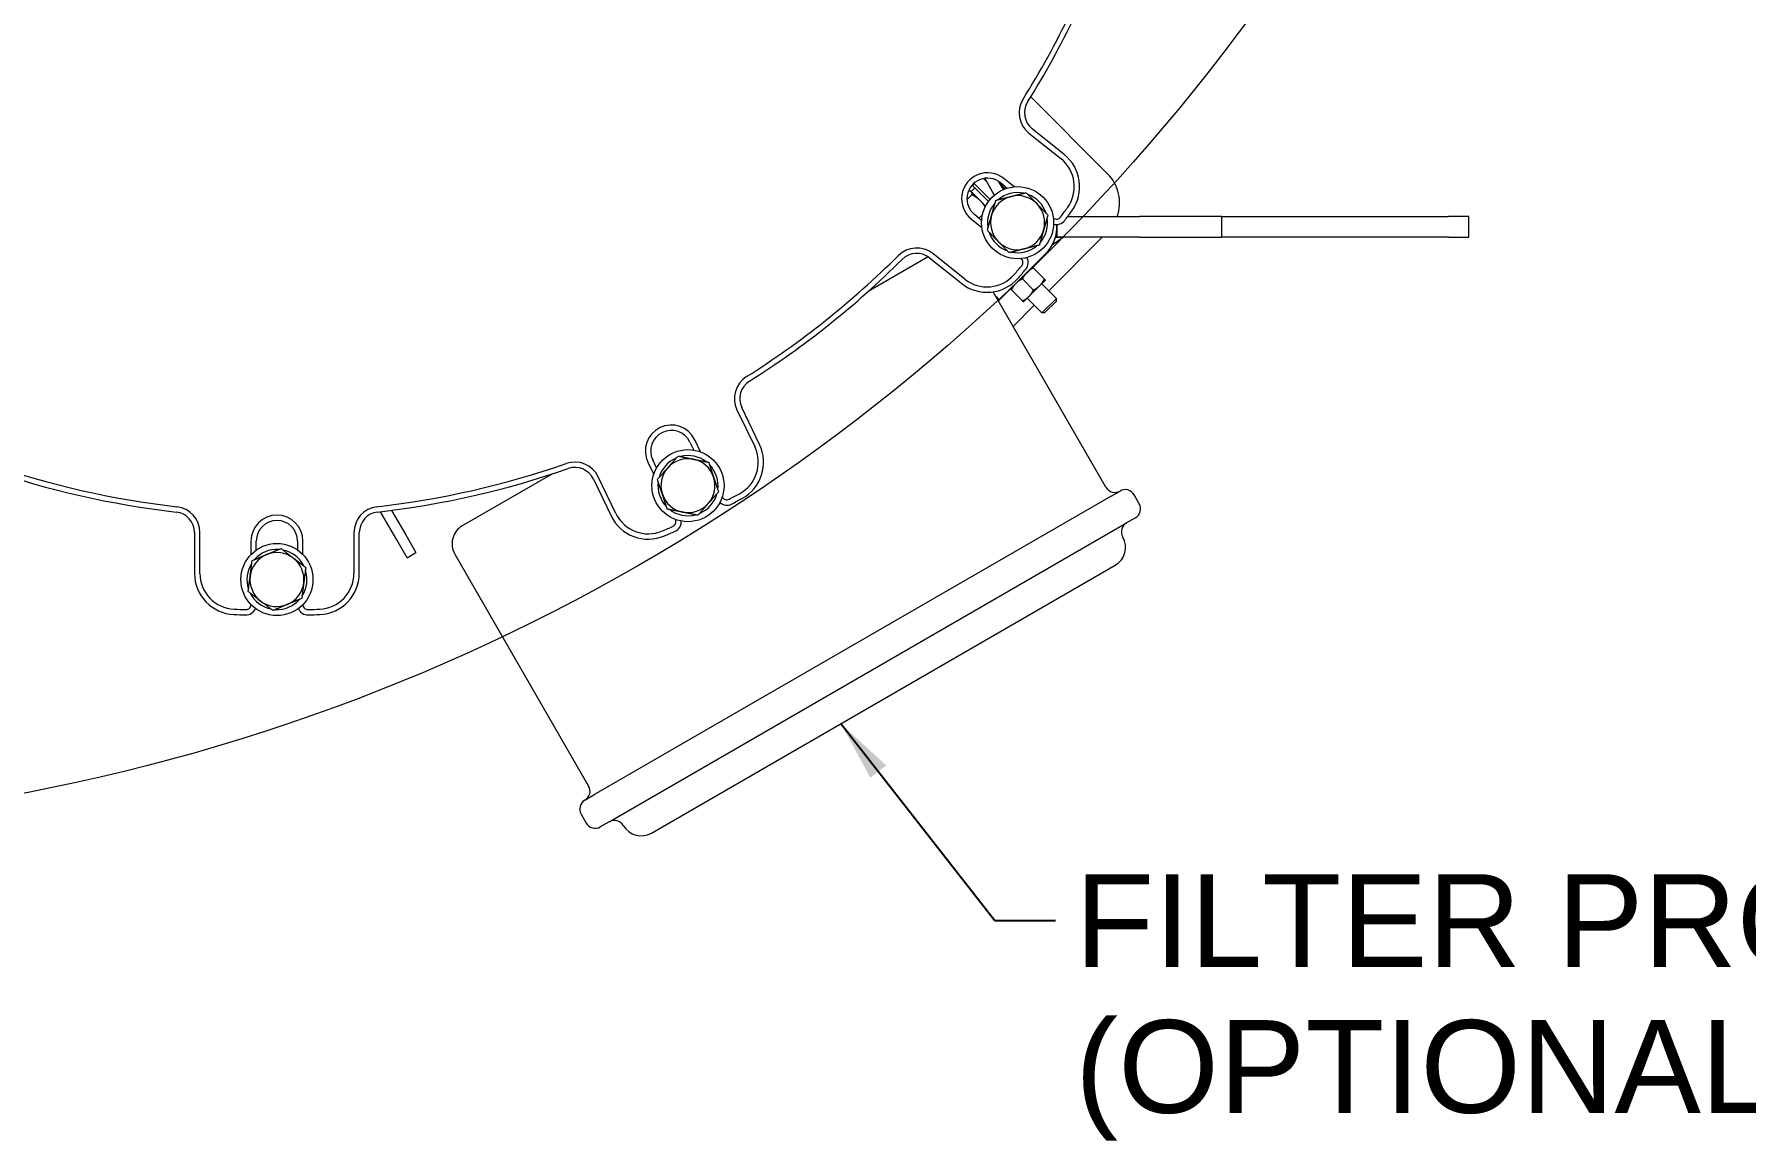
# Model space of a CAD drawing. Header units: inches. Extents: x 19 to 503, y 7 to 322.
# Drawn here: x 89.31 to 130.86, y 198.8 to 225.66 of the extents above; entities that cross this region are included whole.
import ezdxf

# ---------------------------------------------------------------- set-up
doc = ezdxf.new("R2010")
doc.units = ezdxf.units.IN
doc.header["$LTSCALE"] = 15
doc.header["$MEASUREMENT"] = 0
doc.layers.add('Symbol (ANSI)', color=7, linetype='Continuous', lineweight=25)
doc.layers.add('Visible', color=7, linetype='Continuous', lineweight=18)
doc.styles.add('MEMCOR Medium', font='arial.ttf')
doc.dimstyles.new('Default (ANSI)$7', dxfattribs={"dimscale": 15, "dimtxt": 0.15, "dimasz": 0.098425, "dimexe": 0.125, "dimexo": 0.0625, "dimgap": 0.031496, "dimtad": 0, "dimtih": 1, "dimtoh": 1, "dimdec": 4, "dimrnd": 1e-08, "dimzin": 3, "dimdsep": 46, "dimlunit": 5, "dimtxsty": 'MEMCOR Medium', "dimcen": 0.09, "dimdle": 0.393701, "dimclrd": 256, "dimclre": 256, "dimclrt": 256, "dimadec": 0, "dimazin": 1, "dimtfac": 0.8, "dimtofl": 0, "dimtmove": 0, "dimatfit": 3, "dimfxl": 1, "dimfrac": 1, "dimtolj": 1, "dimtzin": 4, "dimlwd": -1, "dimlwe": -1, "dimarcsym": 0})

msp = doc.modelspace()

# ---------------------------------------------------------------- linework, layer by layer
at = {"layer": 'Visible'}
for p, q in [((113.504875, 224.135113), (115.368489, 222.271499)), ((113.460641, 223.256164), (114.235149, 222.638514)), ((114.316203, 222.740152), (113.541694, 223.357803)), ((112.059373, 221.838202), (112.147761, 221.926591)), ((112.132389, 222.031047), (112.087847, 221.986505)), ((112.47789, 221.596462), (112.087847, 221.986505)), ((112.124875, 222.038561), (112.516969, 221.646467)), ((112.432666, 222.084324), (112.361436, 222.155553)), ((112.620516, 221.758957), (112.388911, 222.16011)), ((112.717025, 222.091799), (112.836429, 221.884985)), ((112.883997, 221.904106), (112.74533, 222.042773)), ((112.768695, 222.055677), (112.936753, 221.921655)), ((112.793634, 221.959108), (112.858487, 221.894255)), ((113.104468, 221.954183), (112.849749, 222.157315)), ((112.078195, 221.759705), (111.957608, 221.639118)), ((112.055136, 221.842439), (112.040823, 221.846274)), ((112.06397, 221.833605), (112.055136, 221.842439)), ((112.29268, 221.604895), (112.06397, 221.833605)), ((112.410363, 221.487212), (112.29268, 221.604895)), ((112.623839, 221.753201), (112.620516, 221.758957)), ((112.064152, 221.172207), (112.31887, 220.969076)), ((112.313264, 221.139823), (112.145205, 221.273845)), ((112.332928, 221.275849), (112.248528, 221.191449)), ((114.056185, 221.195214), (114.053966, 221.196983)), ((114.142511, 221.039299), (114.142511, 220.729907)), ((114.398535, 221.229907), (116.142511, 221.229907)), ((118.142511, 221.229907), (116.142511, 221.229907)), ((118.142511, 221.229907), (118.642511, 221.229907)), ((118.142511, 220.729907), (118.142511, 221.229907)), ((118.642511, 221.229907), (123.642511, 221.229907)), ((124.142511, 221.229907), (123.642511, 221.229907)), ((124.142511, 220.729907), (124.142511, 221.229907)), ((115.24111, 220.729907), (113.942546, 219.431343)), ((114.036529, 220.556191), (114.294592, 220.729907)), ((114.107092, 220.729907), (114.294592, 220.729907)), ((116.142511, 220.729907), (114.142511, 220.729907)), ((116.142511, 220.729907), (118.142511, 220.729907)), ((118.642511, 220.729907), (118.142511, 220.729907)), ((123.642511, 220.729907), (118.642511, 220.729907)), ((123.642511, 220.729907), (124.142511, 220.729907)), ((111.014851, 220.254575), (109.557035, 219.412905)), ((111.047735, 220.230477), (111.822244, 219.612827)), ((111.903298, 219.714465), (111.128789, 220.332115)), ((112.747536, 219.21214), (113.878907, 220.343511)), ((113.268369, 220.211876), (113.270588, 220.210107)), ((113.416155, 220.234312), (113.422253, 220.24041)), ((113.836131, 219.714535), (113.566715, 219.983952)), ((115.33042, 214.663266), (112.592498, 219.405486)), ((113.305801, 219.184205), (113.036385, 219.453622)), ((113.570966, 219.44937), (113.30155, 219.718787)), ((113.462067, 219.293104), (113.727232, 219.558269)), ((113.727232, 219.558269), (113.859815, 219.690851)), ((113.771427, 219.602463), (114.128378, 219.245511)), ((112.747536, 219.21214), (112.644828, 219.314848)), ((112.720015, 219.184619), (112.747536, 219.21214)), ((113.588993, 219.07779), (113.077186, 218.565982)), ((113.329485, 219.160521), (113.462067, 219.293104)), ((113.417873, 219.24891), (113.774825, 218.891958)), ((113.774825, 218.891958), (114.128378, 219.245511)), ((114.128385, 219.178775), (113.841561, 218.891951)), ((114.128385, 219.178775), (114.128378, 219.245511)), ((113.841561, 218.891951), (113.774825, 218.891958)), ((106.374261, 216.540505), (106.804081, 215.647975)), ((106.921207, 215.70438), (106.491387, 216.59691)), ((105.229968, 215.759127), (105.323233, 215.56546)), ((105.488452, 215.521999), (105.347094, 215.815532)), ((104.211873, 215.268839), (104.353231, 214.975305)), ((104.422264, 215.131576), (104.328999, 215.325244)), ((101.894578, 214.988983), (99.706064, 213.725444)), ((102.887512, 214.861375), (103.317332, 213.968845)), ((103.434458, 214.02525), (103.004638, 214.91778)), ((115.45542, 214.44676), (102.898052, 207.19676)), ((106.016615, 214.425256), (106.015384, 214.427813)), ((115.45542, 214.44676), (115.671926, 214.57176)), ((116.138433, 214.263747), (116.013433, 214.480254)), ((98.114591, 213.383957), (97.718832, 214.069432)), ((97.988207, 214.10286), (98.331097, 213.508957)), ((93.205839, 213.564571), (93.205839, 212.573937)), ((93.335839, 212.573937), (93.335839, 213.564571)), ((97.075839, 213.564571), (97.075839, 212.573937)), ((97.205839, 212.573937), (97.205839, 213.564571)), ((103.273052, 206.547241), (115.83042, 213.797241)), ((104.880163, 213.88112), (104.881395, 213.878563)), ((116.046926, 213.922241), (115.83042, 213.797241)), ((94.575839, 213.357064), (94.575839, 213.031266)), ((94.705839, 213.142109), (94.705839, 213.357064)), ((95.705839, 213.357064), (95.705839, 213.142109)), ((95.835839, 213.031266), (95.835839, 213.357064)), ((98.364591, 212.950944), (98.114591, 213.383957)), ((98.331097, 213.508957), (98.581097, 213.075944)), ((98.364591, 212.950944), (98.581097, 213.075944)), ((99.523052, 213.042432), (102.773052, 207.413266)), ((104.297571, 206.272722), (115.555901, 212.772722)), ((94.575839, 211.816811), (94.575839, 211.813974)), ((95.835839, 211.813974), (95.835839, 211.816811)), ((102.681545, 207.07176), (102.898052, 207.19676)), ((102.590039, 206.730254), (102.715039, 206.513747)), ((103.273052, 206.547241), (103.056545, 206.422241))]:
    msp.add_line(p, q, dxfattribs=at)
for centre, radius in [((80.077822, 254.398344), 48), ((113.186418, 221.08303), 0.875), ((105.184308, 214.701559), 0.875), ((95.205839, 212.424039), 0.875)]:
    msp.add_circle(centre, radius, dxfattribs=at)
for centre, radius, start, end in [((95.205839, 235.422064), 21.37, 327.9535503, 340.6178783), ((95.205839, 235.422064), 21.5, 327.9535503, 340.6178783), ((113.853439, 223.748718), 0.63, 147.9535503, 231.4285714), ((113.853439, 223.748718), 0.5, 147.9535503, 231.4285714), ((113.692713, 221.958321), 1, 323.9346516, 51.4285714), ((112.45695, 221.664761), 0.63, 51.4285714, 231.4285714), ((113.692713, 221.958321), 0.87, 323.9346516, 51.4285714), ((112.45695, 221.664761), 0.5, 51.4285714, 231.4285714), ((114.661382, 221.564392), 1, 340.458746, 45), ((113.186418, 221.08303), 0.7295, 138.2005699, 190.0822872), ((113.186418, 221.08303), 0.656, 104.1414286, 164.1414286), ((113.186418, 221.08303), 0.7295, 78.2005699, 130.0822872), ((113.186418, 221.08303), 0.656, 44.1414286, 104.1414286), ((113.186418, 221.08303), 0.7295, 18.2005699, 70.0822872), ((113.186418, 221.08303), 0.656, 344.1414286, 44.1414286), ((113.186418, 221.08303), 0.656, 164.1414286, 224.1414286), ((113.186418, 221.08303), 0.7295, 318.2005699, 10.0822872), ((113.242511, 220.979907), 0.9, 315, 3.7784966), ((114.131004, 221.289034), 0.12, 231.4285714, 323.248176), ((114.131004, 221.289034), 0.25, 253.681725, 323.248176), ((95.205839, 235.422064), 23.74, 323.248176, 323.9346516), ((95.205839, 235.422064), 23.87, 323.248176, 323.9346516), ((113.186418, 221.08303), 0.7295, 198.2005699, 250.0822872), ((113.186418, 221.08303), 0.656, 224.1414286, 284.1414286), ((113.186418, 221.08303), 0.656, 284.1414286, 344.1414286), ((113.242511, 220.979907), 0.9, 331.9140662, 343.8723798), ((95.205839, 235.422064), 21.37, 302.2392646, 314.9035926), ((110.73599, 219.839561), 0.63, 51.4285714, 134.9035926), ((110.73599, 219.839561), 0.5, 51.4285714, 134.9035926), ((113.186418, 221.08303), 0.7295, 258.2005699, 310.0822872), ((113.195769, 220.116287), 0.12, 319.6089669, 51.4285714), ((113.195769, 220.116287), 0.25, 319.6089669, 29.1754178), ((95.205839, 235.422064), 21.5, 302.2392646, 314.9035926), ((112.445734, 220.394658), 0.87, 231.4285714, 318.9224913), ((95.205839, 235.422064), 23.74, 318.9224913, 319.6089669), ((95.205839, 235.422064), 23.87, 318.9224913, 319.6089669), ((112.445734, 220.394658), 1, 231.4285714, 318.9224913), ((106.941872, 216.813852), 0.63, 122.2392646, 205.7142857), ((106.941872, 216.813852), 0.5, 122.2392646, 205.7142857), ((104.779483, 215.542185), 0.63, 25.7142857, 205.7142857), ((104.779483, 215.542185), 0.5, 25.7142857, 205.7142857), ((106.020238, 215.270496), 0.87, 298.2203658, 25.7142857), ((106.020238, 215.270496), 1, 298.2203658, 25.7142857), ((95.205839, 235.422064), 21.37, 250.8106931, 263.4750212), ((95.205839, 235.422064), 21.37, 276.5249788, 289.1893069), ((102.437027, 214.644433), 0.63, 25.7142857, 109.1893069), ((105.184308, 214.701559), 0.7295, 112.4862842, 164.3680015), ((105.184308, 214.701559), 0.656, 78.4271429, 138.4271429), ((105.184308, 214.701559), 0.7295, 52.4862842, 104.3680015), ((105.184308, 214.701559), 0.656, 18.4271429, 78.4271429), ((95.205839, 235.422064), 21.5, 250.8106931, 263.4750212), ((95.205839, 235.422064), 21.5, 276.5249788, 289.1893069), ((102.437027, 214.644433), 0.5, 25.7142857, 109.1893069), ((105.184308, 214.701559), 0.656, 138.4271429, 198.4271429), ((105.184308, 214.701559), 0.656, 318.4271429, 18.4271429), ((105.184308, 214.701559), 0.7295, 352.4862842, 44.3680015), ((105.184308, 214.701559), 0.7295, 172.4862842, 224.3680015), ((105.184308, 214.701559), 0.656, 198.4271429, 258.4271429), ((105.184308, 214.701559), 0.7295, 292.4862842, 344.3680015), ((106.124732, 214.477322), 0.12, 205.7142857, 297.5338902), ((95.205839, 235.422064), 23.74, 297.5338902, 298.2203658), ((115.546926, 214.788266), 0.25, 210, 300), ((115.796926, 214.355254), 0.25, 30, 120), ((92.705839, 213.564571), 0.5, 0, 83.4750212), ((92.705839, 213.564571), 0.63, 0, 83.4750212), ((95.205839, 213.357064), 0.63, 0, 180), ((97.705839, 213.564571), 0.63, 96.5249788, 180), ((97.705839, 213.564571), 0.5, 96.5249788, 180), ((104.2183, 214.402729), 0.87, 205.7142857, 293.2082056), ((105.184308, 214.701559), 0.7295, 232.4862842, 284.3680015), ((105.184308, 214.701559), 0.656, 258.4271429, 318.4271429), ((106.124732, 214.477322), 0.25, 227.9674393, 297.5338902), ((95.205839, 235.422064), 23.87, 297.5338902, 298.2203658), ((115.921926, 214.138747), 0.25, 300, 30), ((95.205839, 213.357064), 0.5, 0, 180), ((99.956064, 213.292432), 0.5, 120, 210), ((104.2183, 214.402729), 1, 205.7142857, 293.2082056), ((95.205839, 235.422064), 23.74, 293.2082056, 293.8946812), ((95.205839, 235.422064), 23.87, 293.2082056, 293.8946812), ((104.773278, 213.826497), 0.12, 293.8946812, 25.7142857), ((104.773278, 213.826497), 0.25, 293.8946812, 3.4611321), ((115.95542, 213.580735), 0.25, 120, 210), ((95.205839, 212.424039), 0.7295, 86.7719985, 138.6537158), ((115.305901, 213.205735), 0.5, 300, 30), ((95.205839, 212.424039), 0.7295, 146.7719985, 198.6537158), ((95.205839, 212.424039), 0.656, 112.7128571, 172.7128571), ((95.205839, 212.424039), 0.656, 52.7128571, 112.7128571), ((95.205839, 212.424039), 0.7295, 26.7719985, 78.6537158), ((95.205839, 212.424039), 0.656, 352.7128571, 52.7128571), ((94.205839, 212.573937), 1, 180, 267.4939199), ((94.205839, 212.573937), 0.87, 180, 267.4939199), ((95.205839, 212.424039), 0.656, 172.7128571, 232.7128571), ((95.205839, 212.424039), 0.656, 292.7128571, 352.7128571), ((95.205839, 212.424039), 0.7295, 326.7719985, 18.6537158), ((96.205839, 212.573937), 0.87, 272.5060801, 0), ((96.205839, 212.573937), 1, 272.5060801, 0), ((95.205839, 212.424039), 0.7295, 206.7719985, 258.6537158), ((95.205839, 212.424039), 0.656, 232.7128571, 292.7128571), ((95.205839, 212.424039), 0.7295, 266.7719985, 318.6537158), ((95.205839, 235.422064), 23.87, 267.4939199, 268.1803955), ((95.205839, 235.422064), 23.74, 267.4939199, 268.1803955), ((94.455839, 211.813974), 0.25, 268.1803955, 337.7468464), ((94.455839, 211.813974), 0.12, 268.1803955, 0), ((95.955839, 211.813974), 0.25, 202.2531536, 271.8196045), ((95.955839, 211.813974), 0.12, 180, 271.8196045), ((95.205839, 235.422064), 23.74, 271.8196045, 272.5060801), ((95.205839, 235.422064), 23.87, 271.8196045, 272.5060801), ((102.556545, 207.288266), 0.25, 300, 30), ((102.806545, 206.855254), 0.25, 120, 210), ((102.931545, 206.638747), 0.25, 210, 300), ((103.398052, 206.330735), 0.25, 30, 120), ((104.047571, 206.705735), 0.5, 210, 300)]:
    msp.add_arc(centre, radius, start, end, dxfattribs=at)
for points, weights in [([(112.06397, 221.833605), (112.04382, 221.853755), (111.991744, 221.848019)], [1, 1.03737864532, 1.00113491292]), ([(112.078195, 221.759705), (112.08442, 221.813155), (112.06397, 221.833605)], [1, 1.0379548493, 1]), ([(112.29268, 221.604895), (112.206985, 221.69059), (112.078195, 221.759705)], [1, 1.0379548493, 1]), ([(112.401231, 221.469172), (112.351671, 221.545904), (112.29268, 221.604895)], [1.01650877275, 1.02582203242, 1]), ([(112.555386, 221.262291), (112.603419, 221.431375), (112.658883, 221.626617)], [1, 1.0379548493, 1]), ([(112.658883, 221.626617), (112.855699, 221.676205), (113.026147, 221.71915)], [1, 1.0379548493, 1]), ([(113.026147, 221.71915), (113.196595, 221.762095), (113.393411, 221.811683)], [1, 1.0379548493, 1]), ([(113.393411, 221.811683), (113.534764, 221.666029), (113.657179, 221.539889)], [1, 1.0379548493, 1]), ([(113.657179, 221.539889), (113.779594, 221.413749), (113.920947, 221.268095)], [1, 1.0379548493, 1]), ([(112.45189, 220.897964), (112.507354, 221.093206), (112.555386, 221.262291)], [1, 1.0379548493, 1]), ([(113.920947, 221.268095), (113.865483, 221.072853), (113.817451, 220.903769)], [1, 1.0379548493, 1]), ([(112.715658, 220.62617), (112.593243, 220.75231), (112.45189, 220.897964)], [1, 1.0379548493, 1]), ([(112.979426, 220.354377), (112.838073, 220.50003), (112.715658, 220.62617)], [1, 1.0379548493, 1]), ([(113.817451, 220.903769), (113.769418, 220.734684), (113.713954, 220.539442)], [1, 1.0379548493, 1]), ([(113.34669, 220.446909), (113.176242, 220.403965), (112.979426, 220.354377)], [1, 1.0379548493, 1]), ([(113.713954, 220.539442), (113.517138, 220.489854), (113.34669, 220.446909)], [1, 1.0379548493, 1]), ([(113.410449, 219.875053), (113.348917, 219.813521), (113.30155, 219.718787)], [1, 1.0379548493, 1]), ([(113.566715, 219.983952), (113.47198, 219.936584), (113.410449, 219.875053)], [1, 1.0379548493, 1]), ([(113.543031, 220.007635), (113.543031, 220.007635), (113.566715, 219.983952)], [1, 1.0379548493, 1]), ([(113.036385, 219.453622), (113.012701, 219.477305), (113.012701, 219.477305)], [1, 1.0379548493, 1]), ([(113.145284, 219.609888), (113.083752, 219.548356), (113.036385, 219.453622)], [1, 1.0379548493, 1]), ([(113.30155, 219.718787), (113.206815, 219.671419), (113.145284, 219.609888)], [1, 1.0379548493, 1]), ([(113.462067, 219.293104), (113.523599, 219.354636), (113.570966, 219.44937)], [1, 1.0379548493, 1]), ([(113.570966, 219.44937), (113.665701, 219.496737), (113.727232, 219.558269)], [1, 1.0379548493, 1]), ([(113.727232, 219.558269), (113.788764, 219.619801), (113.836131, 219.714535)], [1, 1.0379548493, 1]), ([(113.836131, 219.714535), (113.859815, 219.690851), (113.859815, 219.690851)], [1, 1.0379548493, 1]), ([(113.305801, 219.184205), (113.400536, 219.231572), (113.462067, 219.293104)], [1, 1.0379548493, 1]), ([(113.329485, 219.160521), (113.329485, 219.160521), (113.305801, 219.184205)], [1, 1.0379548493, 1]), ([(104.693546, 215.136862), (104.810185, 215.268362), (104.944868, 215.420204)], [1, 1.0379548493, 1]), ([(104.944868, 215.420204), (105.143709, 215.379486), (105.31591, 215.344223)], [1, 1.0379548493, 1]), ([(105.31591, 215.344223), (105.488112, 215.30896), (105.686952, 215.268242)], [1, 1.0379548493, 1]), ([(105.686952, 215.268242), (105.75111, 215.075682), (105.806672, 214.90892)], [1, 1.0379548493, 1]), ([(104.442223, 214.853521), (104.576907, 215.005363), (104.693546, 215.136862)], [1, 1.0379548493, 1]), ([(104.561943, 214.494199), (104.506381, 214.660961), (104.442223, 214.853521)], [1, 1.0379548493, 1]), ([(105.806672, 214.90892), (105.862234, 214.742158), (105.926392, 214.549598)], [1, 1.0379548493, 1]), ([(104.681663, 214.134876), (104.617505, 214.327436), (104.561943, 214.494199)], [1, 1.0379548493, 1]), ([(105.926392, 214.549598), (105.791709, 214.397755), (105.675069, 214.266256)], [1, 1.0379548493, 1]), ([(105.052705, 214.058895), (104.880504, 214.094158), (104.681663, 214.134876)], [1, 1.0379548493, 1]), ([(105.423747, 213.982915), (105.224906, 214.023633), (105.052705, 214.058895)], [1, 1.0379548493, 1]), ([(105.675069, 214.266256), (105.55843, 214.134757), (105.423747, 213.982915)], [1, 1.0379548493, 1]), ([(94.952548, 213.029167), (95.114692, 213.097036), (95.301919, 213.175404)], [1, 1.0379548493, 1]), ([(95.301919, 213.175404), (95.463402, 213.052445), (95.60325, 212.945959)], [1, 1.0379548493, 1]), ([(94.555137, 212.507247), (94.577433, 212.681602), (94.603178, 212.88293)], [1, 1.0379548493, 1]), ([(94.603178, 212.88293), (94.790405, 212.961298), (94.952548, 213.029167)], [1, 1.0379548493, 1]), ([(95.60325, 212.945959), (95.743098, 212.839473), (95.90458, 212.716513)], [1, 1.0379548493, 1]), ([(94.507097, 212.131564), (94.532842, 212.332892), (94.555137, 212.507247)], [1, 1.0379548493, 1]), ([(95.85654, 212.34083), (95.834244, 212.166475), (95.8085, 211.965148)], [1, 1.0379548493, 1]), ([(95.90458, 212.716513), (95.878836, 212.515185), (95.85654, 212.34083)], [1, 1.0379548493, 1]), ([(94.808427, 211.902119), (94.668579, 212.008605), (94.507097, 212.131564)], [1, 1.0379548493, 1]), ([(95.109758, 211.672673), (94.948275, 211.795633), (94.808427, 211.902119)], [1, 1.0379548493, 1]), ([(95.8085, 211.965148), (95.621272, 211.886779), (95.459129, 211.818911)], [1, 1.0379548493, 1]), ([(95.459129, 211.818911), (95.296985, 211.751042), (95.109758, 211.672673)], [1, 1.0379548493, 1])]:
    msp.add_rational_spline(points, weights, degree=2, dxfattribs=at)

# ---------------------------------------------------------------- texts
at = {"layer": 'Symbol (ANSI)', "insert": (114.581908, 205.273447), "char_height": 2.25000007, "width": 44.18883737, "attachment_point": 1, "line_spacing_factor": 0.944221, "style": 'MEMCOR Medium'}
msp.add_mtext('\\fArial|b0|i0;FILTER PROGRAMMER\\P\\fArial|b0|i0;(OPTIONAL MOUNTING SIDE)', dxfattribs=at)

# ---------------------------------------------------------------- leaders
at = {"layer": 'Symbol (ANSI)', "annotation_type": 0, "has_hookline": 1, "hookline_direction": 0, "text_width": 43.878071}
msp.add_leader([(108.894812, 208.926941), (112.633089, 204.148447), (114.109467, 204.148447)], dimstyle='Default (ANSI)$7', override={"dimtad": 0}, dxfattribs=at)

doc.saveas('drawing.dxf')
